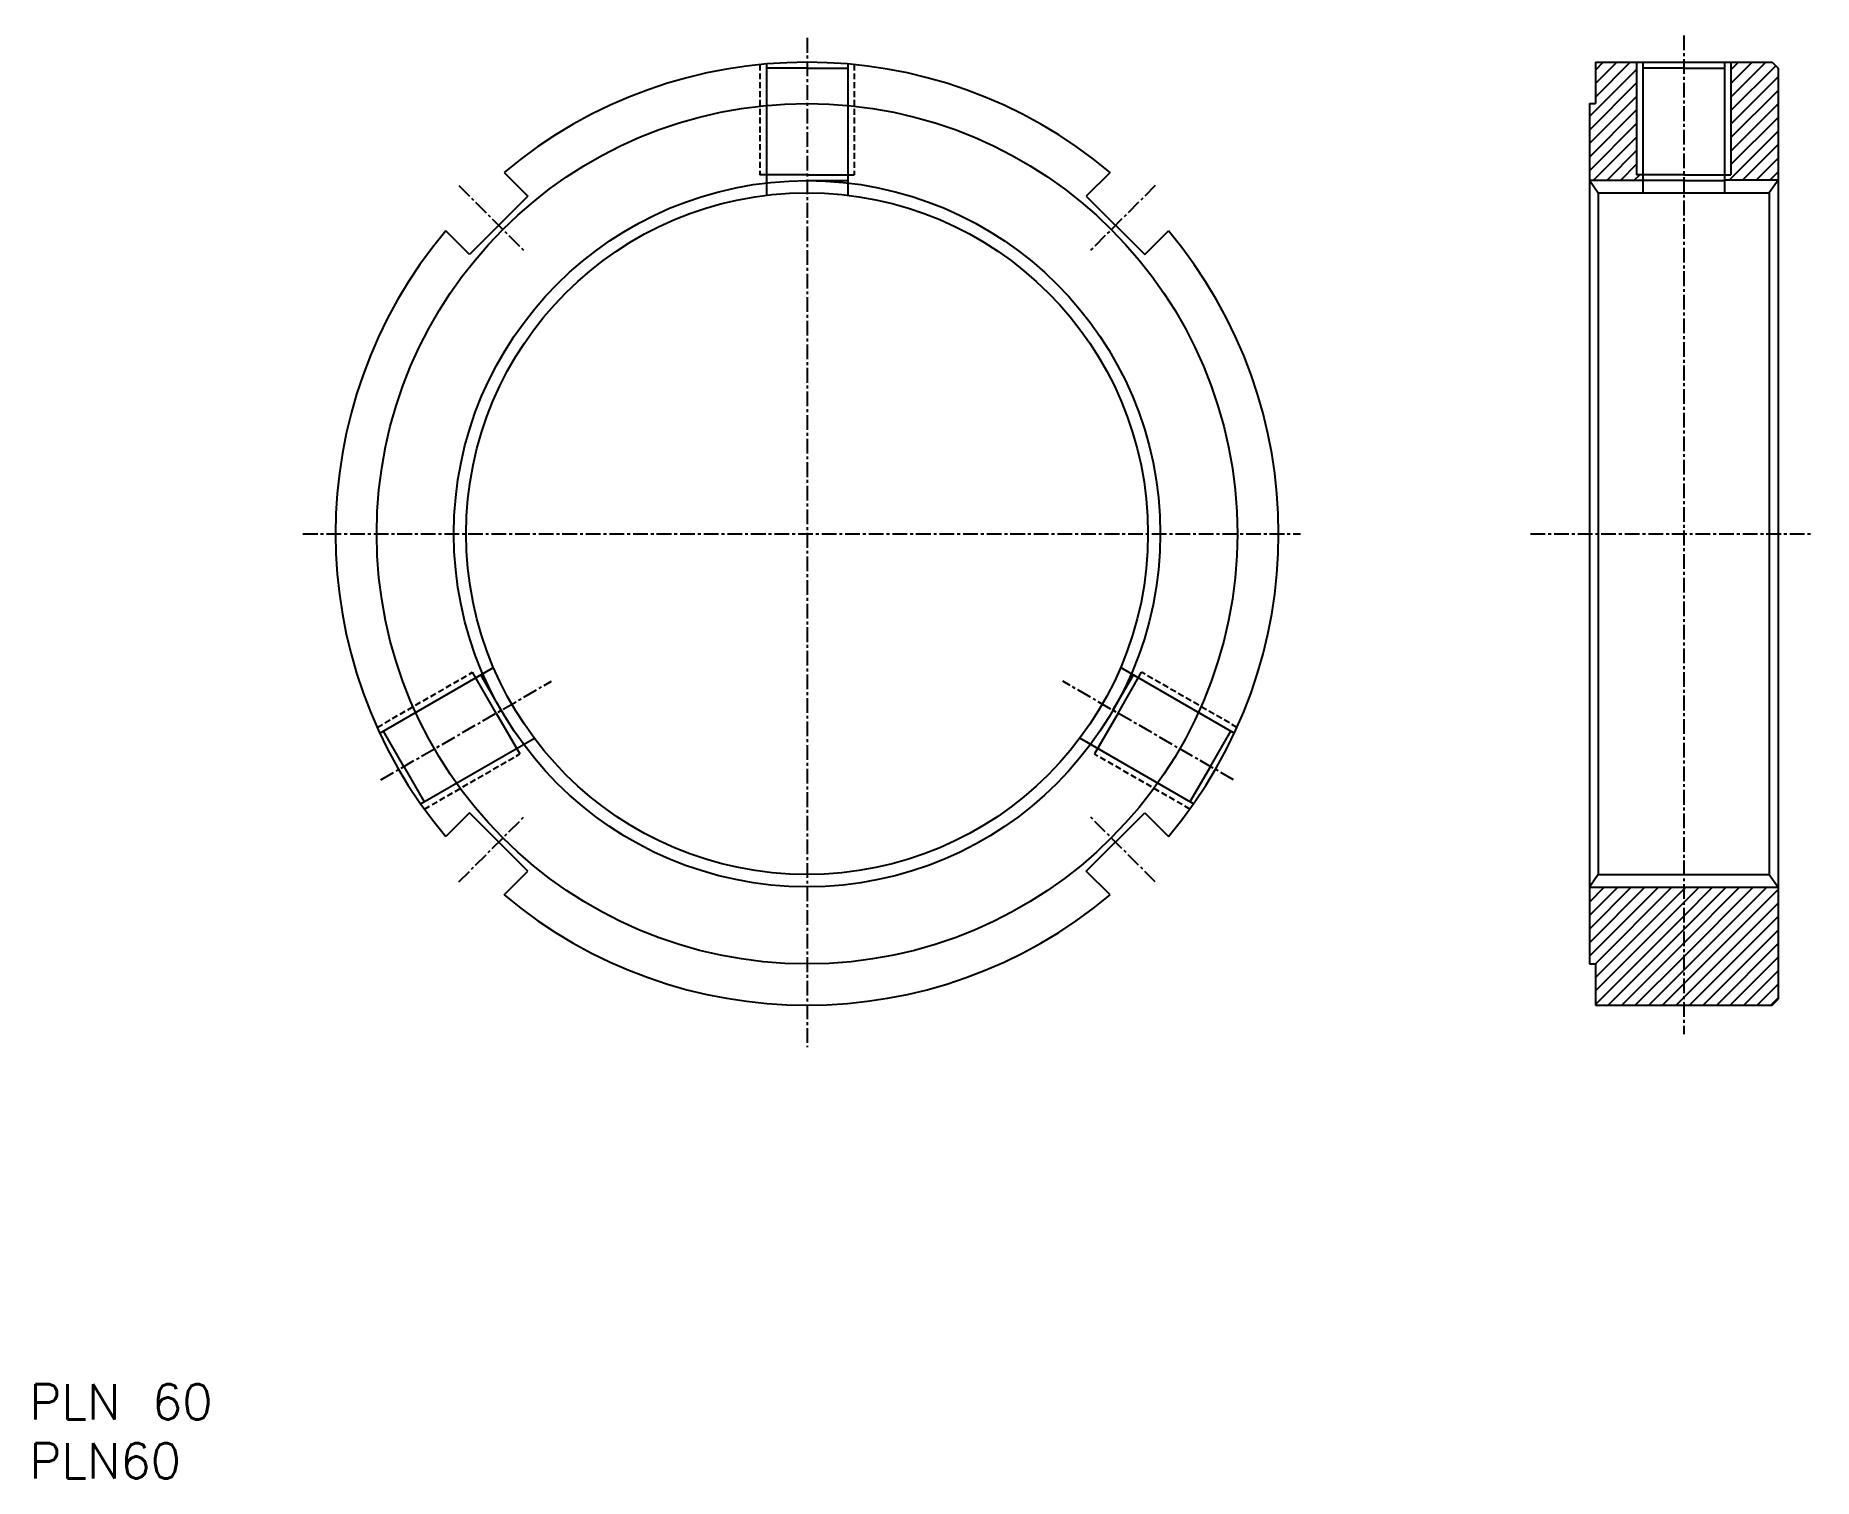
# Model space of a CAD drawing. Extents: x 45 to 196, y 37 to 160.
import ezdxf
from ezdxf.enums import TextEntityAlignment as Align

# ---------------------------------------------------------------- set-up
doc = ezdxf.new("R2010")
doc.units = 0
doc.linetypes.add('CENTER', pattern=[2, 1.25, -0.25, 0.25, -0.25])
doc.linetypes.add('DASHED', pattern=[0.75, 0.5, -0.25])
doc.layers.get('0').update_dxf_attribs({"linetype": 'CONTINUOUS'})
doc.layers.add('CENTER', color=1, linetype='CENTER')
doc.styles.get("Standard").update_dxf_attribs({"font": 'txt.shx', "bigfont": 'extfont.shx'})

# ---------------------------------------------------------------- blocks, each defined once
blk = doc.blocks.new('*X5')
at = {"color": 0, "linetype": 'CONTINUOUS'}
for p, q in [((177.61, 154.49), (180.57, 157.45)), ((177.61, 155.64), (179.42, 157.45)), ((177.61, 156.79), (178.27, 157.45)), ((189.11, 154.5), (192.06, 157.45)), ((189.11, 155.65), (190.91, 157.45)), ((189.11, 156.8), (189.76, 157.45)), ((189.11, 153.35), (192.91, 157.15)), ((177.11, 152.84), (181.11, 156.84)), ((177.11, 151.69), (181.11, 155.69)), ((189.11, 152.2), (193.11, 156.2)), ((177.11, 150.55), (181.11, 154.55)), ((189.11, 151.06), (193.11, 155.06)), ((189.11, 149.91), (193.11, 153.91)), ((177.11, 149.4), (181.11, 153.4)), ((189.11, 148.76), (193.11, 152.76)), ((177.11, 148.25), (181.11, 152.25)), ((177.46, 147.45), (181.11, 151.1)), ((188.95, 147.45), (193.11, 151.61)), ((178.61, 147.45), (181.11, 149.95)), ((190.1, 147.45), (193.11, 150.46)), ((191.25, 147.45), (193.11, 149.31)), ((179.76, 147.45), (181.11, 148.8)), ((180.91, 147.45), (181.37, 147.91)), ((192.4, 147.45), (193.11, 148.16)), ((177.11, 81.6), (182.96, 87.45)), ((177.11, 82.75), (181.81, 87.45)), ((177.11, 83.9), (180.66, 87.45)), ((177.11, 85.05), (179.51, 87.45)), ((177.11, 86.2), (178.36, 87.45)), ((177.11, 87.35), (177.21, 87.45)), ((177.61, 80.95), (184.11, 87.45)), ((177.61, 79.8), (185.11, 87.3)), ((177.61, 78.66), (185.11, 86.16)), ((185.11, 80.41), (192.15, 87.45)), ((185.11, 81.56), (191, 87.45)), ((185.11, 82.71), (189.85, 87.45)), ((185.11, 83.86), (188.7, 87.45)), ((185.11, 85.01), (187.56, 87.45)), ((185.11, 86.16), (186.41, 87.45)), ((185.11, 87.3), (185.26, 87.45)), ((185.11, 79.26), (193.11, 87.26)), ((185.11, 78.11), (193.11, 86.11)), ((177.61, 77.51), (185.11, 85.01)), ((185.6, 77.45), (193.11, 84.96)), ((178.7, 77.45), (185.11, 83.86)), ((186.75, 77.45), (193.11, 83.81)), ((179.85, 77.45), (185.11, 82.71)), ((181, 77.45), (185.11, 81.56)), ((187.9, 77.45), (193.11, 82.67)), ((189.05, 77.45), (193.11, 81.52)), ((182.15, 77.45), (185.11, 80.41)), ((190.19, 77.45), (193.11, 80.37)), ((183.3, 77.45), (185.11, 79.26)), ((191.34, 77.45), (193.11, 79.22)), ((184.45, 77.45), (185.11, 78.11)), ((192.49, 77.45), (193.11, 78.07))]:
    blk.add_line(p, q, dxfattribs=at)

msp = doc.modelspace()

# ---------------------------------------------------------------- linework, layer by layer
at = {"color": 3, "linetype": 'DASHED'}
for p, q in [((106.74, 157.25), (106.74, 147.91)), ((114.74, 157.25), (114.74, 147.91)), ((74.28, 101.02), (82.37, 105.69)), ((147.21, 101.02), (139.12, 105.69)), ((78.28, 94.09), (86.37, 98.76)), ((143.21, 94.09), (135.12, 98.76))]:
    msp.add_line(p, q, dxfattribs=at)
at = {"color": 7, "linetype": 'CONTINUOUS'}
for p, q in [((107.29, 157.3), (107.29, 146.16)), ((110.74, 156.95), (107.29, 156.95)), ((110.74, 156.95), (114.2, 156.95)), ((114.2, 157.3), (114.2, 146.16)), ((177.61, 157.45), (192.61, 157.45)), ((177.61, 157.45), (177.61, 153.95)), ((181.65, 157.45), (181.65, 146.37)), ((185.11, 156.95), (181.65, 156.95)), ((185.11, 156.95), (188.57, 156.95)), ((188.57, 157.45), (188.57, 146.37)), ((192.61, 157.45), (193.11, 156.95)), ((193.11, 156.95), (193.11, 77.95)), ((177.11, 153.95), (177.11, 80.95)), ((177.11, 153.95), (177.61, 153.95)), ((85.04, 148.1), (87.06, 146.09)), ((110.74, 147.91), (106.74, 147.91)), ((110.74, 147.91), (114.74, 147.91)), ((136.45, 148.1), (134.43, 146.09)), ((185.11, 147.91), (181.11, 147.91)), ((185.11, 147.91), (189.11, 147.91)), ((110.74, 147.41), (114.2, 147.41)), ((177.11, 147.45), (177.86, 146.37)), ((177.86, 146.37), (192.36, 146.37)), ((185.11, 147.41), (181.65, 147.41)), ((185.11, 147.41), (188.57, 147.41)), ((193.11, 147.45), (192.36, 146.37)), ((87.06, 146.09), (82.11, 141.14)), ((134.43, 146.09), (139.38, 141.14)), ((177.11, 145.18), (177.11, 145.18)), ((82.11, 141.14), (80.09, 143.15)), ((139.38, 141.14), (141.4, 143.15)), ((177.11, 119.95), (177.11, 119.95)), ((74.5, 100.52), (84.15, 106.09)), ((84.37, 102.22), (82.37, 105.69)), ((137.12, 102.22), (139.12, 105.69)), ((146.98, 100.52), (137.34, 106.09)), ((84.8, 102.47), (83.07, 105.47)), ((136.69, 102.47), (138.42, 105.47)), ((84.37, 102.22), (86.37, 98.76)), ((137.12, 102.22), (135.12, 98.76)), ((76.54, 97.7), (74.81, 100.7)), ((77.96, 94.53), (87.61, 100.1)), ((143.53, 94.53), (133.88, 100.1)), ((144.95, 97.7), (146.68, 100.7)), ((76.54, 97.7), (78.27, 94.71)), ((144.95, 97.7), (143.22, 94.71)), ((82.11, 93.76), (80.09, 91.75)), ((87.06, 88.82), (82.11, 93.76)), ((134.43, 88.82), (139.38, 93.76)), ((139.38, 93.76), (141.4, 91.75)), ((85.04, 86.8), (87.06, 88.82)), ((136.45, 86.8), (134.43, 88.82)), ((177.86, 88.54), (177.11, 87.45)), ((177.86, 88.54), (192.36, 88.54)), ((192.36, 88.54), (193.11, 87.45)), ((177.11, 80.95), (177.61, 80.95)), ((177.61, 80.95), (177.61, 77.45)), ((177.61, 77.45), (192.61, 77.45)), ((192.61, 77.45), (193.11, 77.95))]:
    msp.add_line(p, q, dxfattribs=at)
at = {"color": 3, "linetype": 'CONTINUOUS'}
for p, q in [((181.11, 157.45), (181.11, 147.91)), ((189.11, 157.45), (189.11, 147.91)), ((177.11, 147.45), (181.65, 147.45)), ((177.86, 146.37), (177.86, 88.54)), ((193.11, 147.45), (188.57, 147.45)), ((192.36, 146.37), (192.36, 88.54)), ((177.11, 87.45), (193.11, 87.45))]:
    msp.add_line(p, q, dxfattribs=at)
at = {"color": 7, "linetype": 'CONTINUOUS'}
for radius in [36.5, 28.92]:
    msp.add_circle((110.74, 117.45), radius, dxfattribs=at)
at = {"color": 3, "linetype": 'CONTINUOUS'}
msp.add_circle((110.74, 117.45), 29.96, dxfattribs=at)
at = {"color": 7, "linetype": 'CONTINUOUS'}
for start, end in [(50.0198, 129.9802), (140.0198, 219.9802), (320.0198, 39.9802), (230.0198, 309.9802)]:
    msp.add_arc((110.74, 117.45), 40, start, end, dxfattribs=at)
at = {"layer": 'CENTER', "color": 1, "linetype": 'CENTER'}
for p, q in [((110.74, 159.51), (110.74, 73.9)), ((185.11, 159.71), (185.11, 74.98)), ((81.21, 146.98), (86.8, 141.4)), ((140.28, 146.98), (134.69, 141.4)), ((67.98, 117.45), (152.6, 117.45)), ((172.11, 117.45), (196.11, 117.45)), ((74.58, 96.57), (89.06, 104.93)), ((146.91, 96.57), (132.43, 104.93)), ((81.21, 87.92), (86.8, 93.51)), ((140.28, 87.92), (134.69, 93.51))]:
    msp.add_line(p, q, dxfattribs=at)

# ---------------------------------------------------------------- block references
at = {"color": 3, "linetype": 'CONTINUOUS'}
msp.add_blockref('*X5', (0, 0), dxfattribs=at)

# ---------------------------------------------------------------- texts
at = {"color": 7, "linetype": 'CONTINUOUS'}
for s, p in [('PLN 60', (44.78, 43.8)), ('PLN60', (44.78, 38.8))]:
    msp.add_text(s, height=3, dxfattribs=at).set_placement(p, align=Align.MIDDLE_LEFT)

doc.saveas('drawing.dxf')
